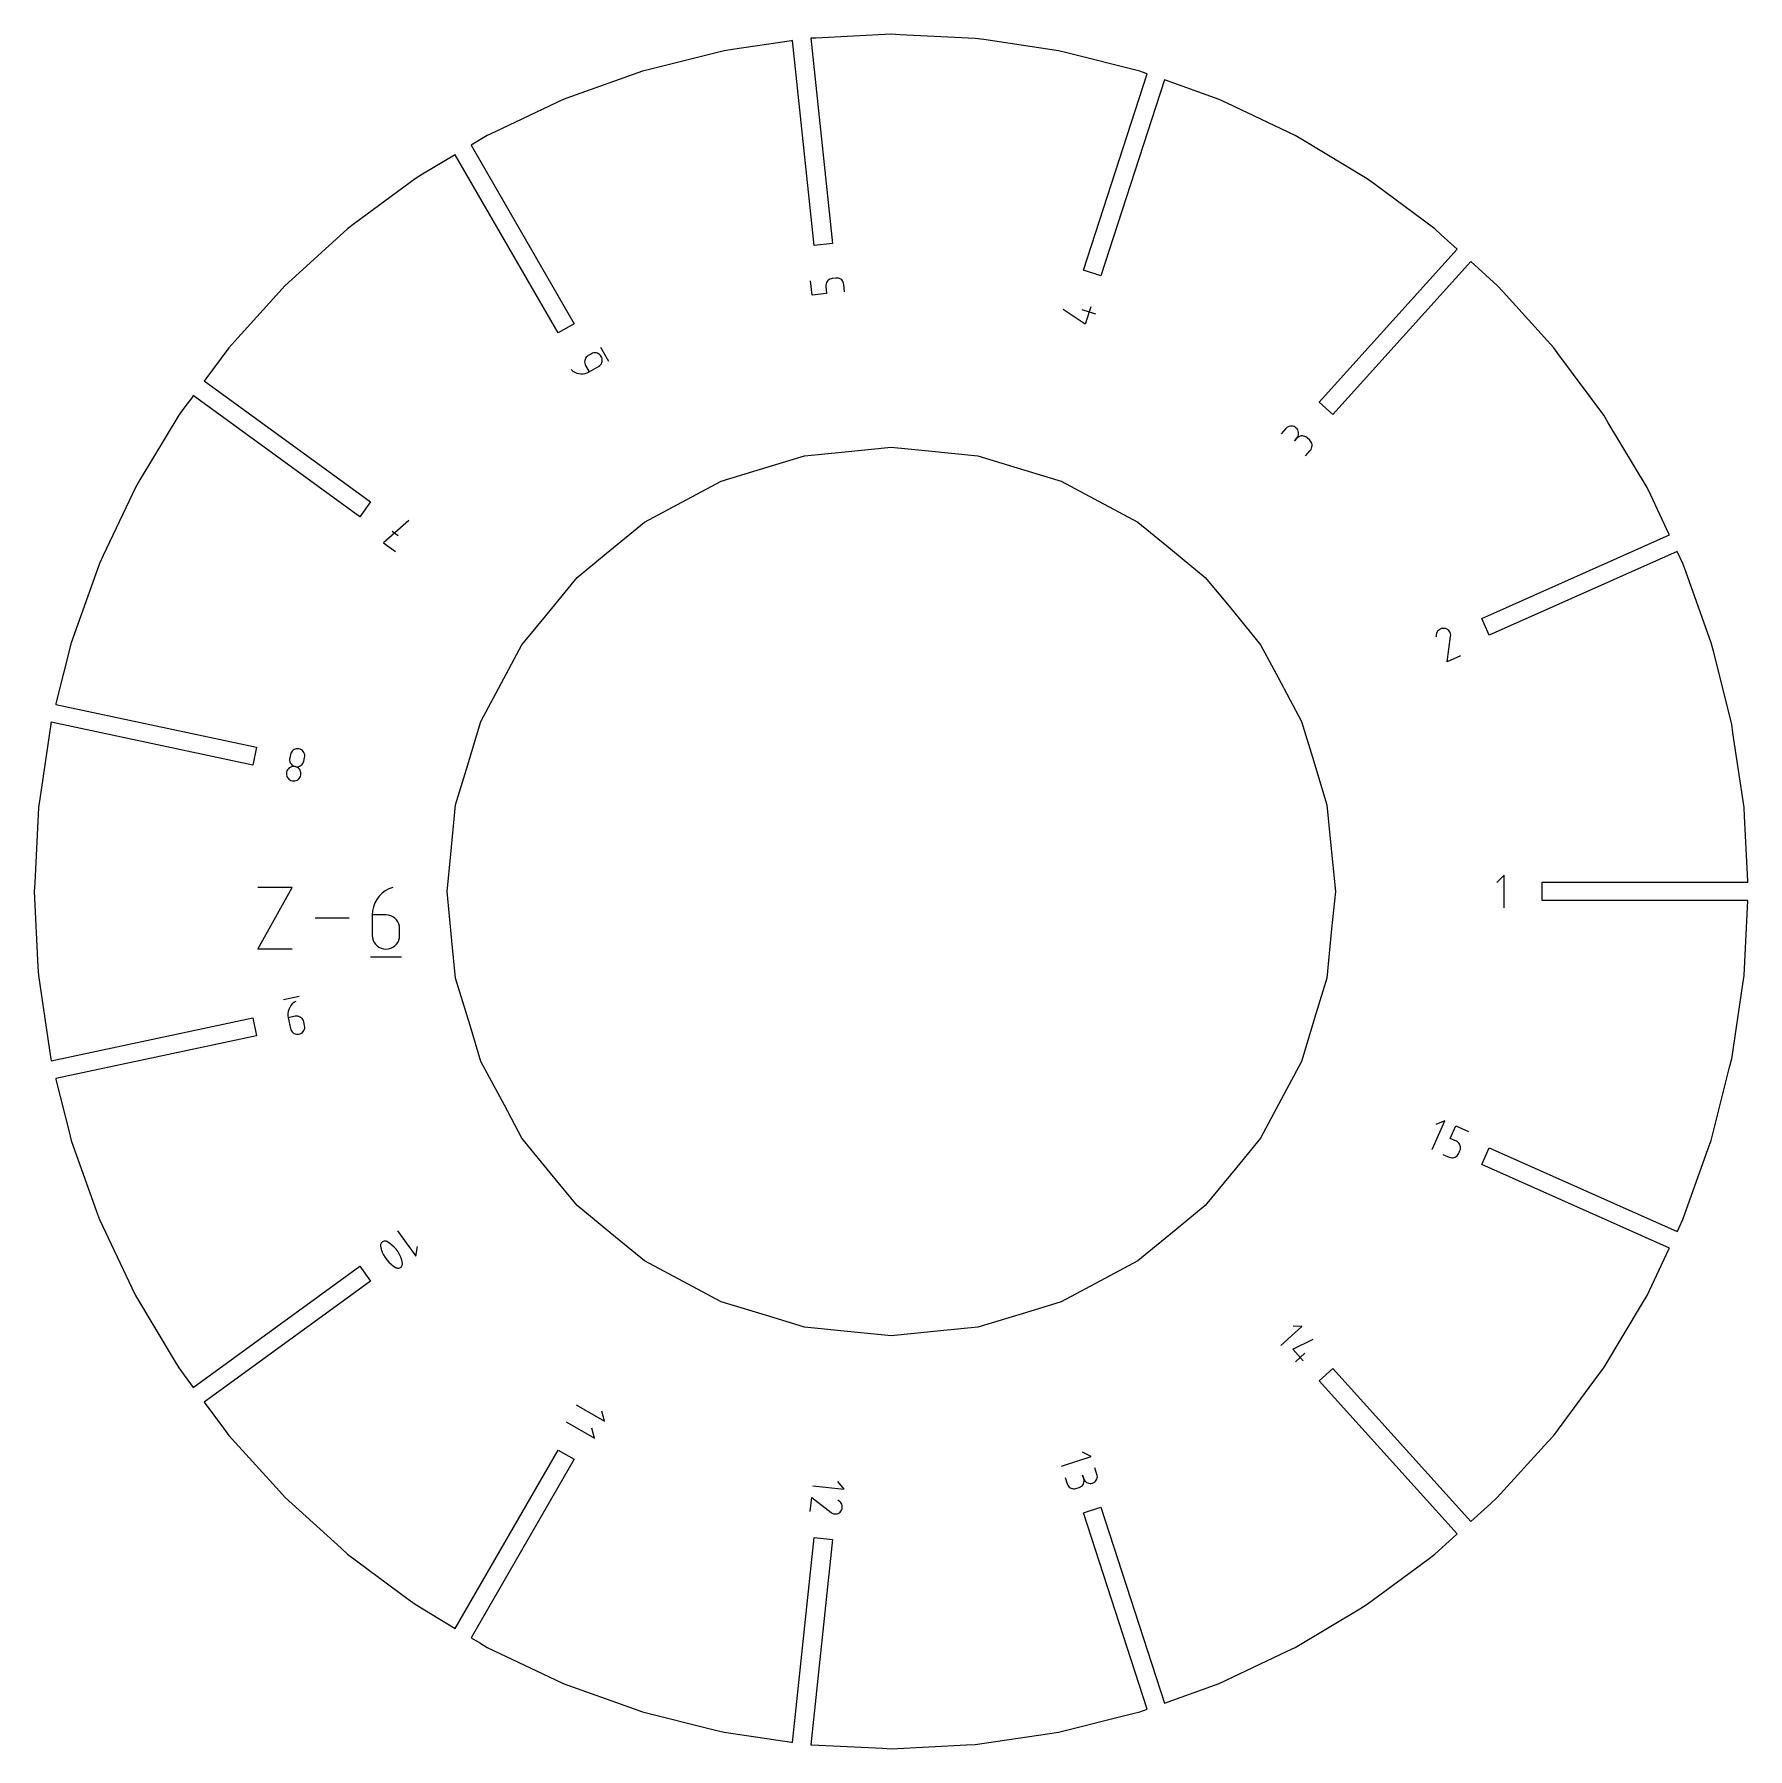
# Model space of a CAD drawing. Extents: x 0 to 800, y 0 to 1200.
# Drawn here: x 227.7 to 437.4, y 240.8 to 450.6 of the extents above; entities that cross this region are included whole.
import ezdxf

# ---------------------------------------------------------------- set-up
doc = ezdxf.new("R2010")
doc.units = 0
doc.header["$MEASUREMENT"] = 0
for name, color, linetype in [('annotation', 7, 'Continuous'), ('boundary', 7, 'Continuous'), ('hole', 7, 'Continuous')]:
    doc.layers.add(name, color=color, linetype=linetype)

msp = doc.modelspace()

# ---------------------------------------------------------------- linework, layer by layer
at = {"layer": 'annotation', "color": 1}
for p, q in [((322.88, 418.65), (322.7, 420.41)), ((324.59, 420.03), (324.56, 419.88)), ((324.56, 419.88), (324.56, 419.72)), ((324.56, 419.72), (324.66, 418.83)), ((324.64, 420.18), (324.59, 420.03)), ((324.71, 420.31), (324.64, 420.18)), ((324.81, 420.43), (324.71, 420.31)), ((324.92, 420.53), (324.81, 420.43)), ((325.05, 420.61), (324.92, 420.53)), ((325.2, 420.66), (325.05, 420.61)), ((325.35, 420.69), (325.2, 420.66)), ((325.79, 420.74), (325.35, 420.69)), ((325.35, 420.69), (325.35, 420.69)), ((325.95, 420.74), (325.79, 420.74)), ((326.11, 420.72), (325.95, 420.74)), ((326.25, 420.67), (326.11, 420.72)), ((326.38, 420.59), (326.25, 420.67)), ((326.5, 420.5), (326.38, 420.59)), ((326.6, 420.38), (326.5, 420.5)), ((326.68, 420.25), (326.6, 420.38)), ((326.74, 420.11), (326.68, 420.25)), ((326.77, 419.95), (326.74, 420.11)), ((326.86, 419.07), (326.77, 419.95)), ((326.77, 419.95), (326.77, 419.95)), ((324.66, 418.83), (322.88, 418.65)), ((356.28, 415.09), (353.6, 416.9)), ((357.61, 416.3), (355.92, 416.85)), ((356.97, 417.2), (356.28, 415.09)), ((295.36, 411.15), (295.25, 411.04)), ((295.49, 411.25), (295.36, 411.15)), ((295.87, 411.47), (295.49, 411.25)), ((295.49, 411.25), (295.49, 411.25)), ((296.02, 411.54), (295.87, 411.47)), ((296.17, 411.57), (296.02, 411.54)), ((296.32, 411.59), (296.17, 411.57)), ((296.47, 411.57), (296.32, 411.59)), ((296.62, 411.53), (296.47, 411.57)), ((296.75, 411.47), (296.62, 411.53)), ((296.88, 411.38), (296.75, 411.47)), ((296.99, 411.27), (296.88, 411.38)), ((297.08, 411.14), (296.99, 411.27)), ((298.02, 410.53), (297.02, 412.26)), ((297.15, 411), (297.08, 411.14)), ((297.08, 411.14), (297.08, 411.14)), ((293.4, 409.53), (293.4, 409.53)), ((293.4, 409.53), (293.61, 409.36)), ((293.61, 409.36), (293.84, 409.22)), ((293.84, 409.22), (294.08, 409.12)), ((294.08, 409.12), (294.33, 409.05)), ((294.33, 409.05), (294.59, 409.02)), ((294.59, 409.02), (294.85, 409.02)), ((294.85, 409.02), (295.11, 409.07)), ((295.06, 410.63), (295.04, 410.48)), ((295.04, 410.48), (295.06, 410.33)), ((295.1, 410.78), (295.06, 410.63)), ((295.06, 410.33), (295.1, 410.18)), ((295.16, 410.92), (295.1, 410.78)), ((295.1, 410.18), (295.16, 410.03)), ((295.11, 409.07), (295.36, 409.15)), ((295.25, 411.04), (295.16, 410.92)), ((295.16, 410.03), (295.61, 409.26)), ((295.36, 409.15), (295.61, 409.26)), ((295.61, 409.26), (296.76, 409.93)), ((296.76, 409.93), (296.89, 410.02)), ((296.76, 409.93), (296.76, 409.93)), ((296.89, 410.02), (297, 410.13)), ((297, 410.13), (297.09, 410.26)), ((297.09, 410.26), (297.15, 410.4)), ((297.19, 410.85), (297.15, 411)), ((297.15, 410.4), (297.19, 410.54)), ((297.2, 410.69), (297.19, 410.85)), ((297.19, 410.54), (297.2, 410.69)), ((380.87, 402.33), (380.28, 401.67)), ((380.99, 402.44), (380.87, 402.33)), ((381.12, 402.52), (380.99, 402.44)), ((381.26, 402.58), (381.12, 402.52)), ((381.41, 402.61), (381.26, 402.58)), ((381.56, 402.62), (381.41, 402.61)), ((381.71, 402.6), (381.56, 402.62)), ((381.86, 402.56), (381.71, 402.6)), ((382, 402.49), (381.86, 402.56)), ((382.19, 401.14), (381.9, 400.81)), ((381.9, 400.81), (382.19, 401.14)), ((382.13, 402.39), (382, 402.49)), ((382.24, 402.28), (382.13, 402.39)), ((382.13, 402.39), (382.13, 402.39)), ((382.19, 401.14), (382.29, 401.27)), ((382.31, 401.25), (382.19, 401.14)), ((382.19, 401.14), (382.19, 401.14)), ((382.32, 402.15), (382.24, 402.28)), ((382.29, 401.27), (382.36, 401.41)), ((382.44, 401.33), (382.31, 401.25)), ((382.38, 402), (382.32, 402.15)), ((382.36, 401.41), (382.4, 401.55)), ((382.41, 401.86), (382.38, 402)), ((382.4, 401.55), (382.42, 401.7)), ((382.42, 401.7), (382.41, 401.86)), ((382.59, 401.39), (382.44, 401.33)), ((382.73, 401.42), (382.59, 401.39)), ((382.88, 401.43), (382.73, 401.42)), ((383.03, 401.41), (382.88, 401.43)), ((383.18, 401.37), (383.03, 401.41)), ((383.32, 401.3), (383.18, 401.37)), ((383.45, 401.21), (383.32, 401.3)), ((383.78, 400.91), (383.45, 401.21)), ((383.45, 401.21), (383.45, 401.21)), ((383.89, 400.79), (383.78, 400.91)), ((383.97, 400.66), (383.89, 400.79)), ((384.03, 400.52), (383.97, 400.66)), ((383.25, 398.99), (383.84, 399.65)), ((383.84, 399.65), (383.94, 399.78)), ((383.84, 399.65), (383.84, 399.65)), ((383.94, 399.78), (384.01, 399.92)), ((384.01, 399.92), (384.05, 400.07)), ((384.06, 400.37), (384.03, 400.52)), ((384.05, 400.07), (384.07, 400.22)), ((384.07, 400.22), (384.06, 400.37)), ((273.52, 391.06), (270.45, 388.35)), ((270.45, 388.35), (271.89, 387.3)), ((271.5, 389.79), (272.22, 389.26)), ((399.43, 377.52), (399.35, 377.39)), ((399.53, 377.64), (399.43, 377.52)), ((399.64, 377.73), (399.53, 377.64)), ((399.78, 377.8), (399.64, 377.73)), ((399.92, 377.86), (399.78, 377.8)), ((400.07, 377.88), (399.92, 377.86)), ((400.23, 377.88), (400.07, 377.88)), ((400.39, 377.85), (400.23, 377.88)), ((400.23, 377.88), (400.23, 377.88)), ((400.54, 377.79), (400.39, 377.85)), ((400.67, 377.71), (400.54, 377.79)), ((400.78, 377.61), (400.67, 377.71)), ((400.88, 377.49), (400.78, 377.61)), ((399.26, 377.09), (399.24, 376.84)), ((399.29, 377.24), (399.26, 377.09)), ((399.35, 377.39), (399.29, 377.24)), ((400.59, 373.79), (401.02, 376.87)), ((400.95, 377.36), (400.88, 377.49)), ((401, 377.22), (400.95, 377.36)), ((401.03, 377.06), (401, 377.22)), ((401.02, 376.9), (401.03, 377.06)), ((401.02, 376.89), (401.02, 376.9)), ((401.02, 376.9), (401.02, 376.9)), ((401.02, 376.9), (401.02, 376.9)), ((401.02, 376.88), (401.02, 376.89)), ((401.02, 376.89), (401.02, 376.89)), ((401.02, 376.89), (401.02, 376.89)), ((401.02, 376.87), (401.02, 376.88)), ((401.02, 376.88), (401.02, 376.88)), ((401.02, 376.88), (401.02, 376.88)), ((401.02, 376.88), (401.02, 376.88)), ((401.02, 376.87), (401.02, 376.87)), ((402.22, 374.51), (400.59, 373.79)), ((259.25, 362.87), (259.16, 362.75)), ((259.36, 362.97), (259.25, 362.87)), ((259.49, 363.06), (259.36, 362.97)), ((259.63, 363.11), (259.49, 363.06)), ((259.78, 363.15), (259.63, 363.11)), ((259.93, 363.16), (259.78, 363.15)), ((260.09, 363.14), (259.93, 363.16)), ((260.25, 363.09), (260.09, 363.14)), ((260.09, 363.14), (260.09, 363.14)), ((260.38, 363.02), (260.25, 363.09)), ((260.51, 362.93), (260.38, 363.02)), ((260.61, 362.82), (260.51, 362.93)), ((258.9, 360.8), (258.79, 360.7)), ((259.03, 360.88), (258.9, 360.8)), ((258.95, 362.02), (258.93, 361.86)), ((258.93, 361.86), (258.94, 361.71)), ((258.94, 361.71), (258.97, 361.56)), ((259.04, 362.46), (258.95, 362.02)), ((258.95, 362.02), (258.95, 362.02)), ((258.97, 361.56), (259.03, 361.42)), ((259.03, 361.42), (259.12, 361.29)), ((259.17, 360.94), (259.03, 360.88)), ((259.09, 362.61), (259.04, 362.46)), ((259.16, 362.75), (259.09, 362.61)), ((259.12, 361.29), (259.22, 361.18)), ((259.32, 360.98), (259.17, 360.94)), ((259.22, 361.18), (259.34, 361.09)), ((259.47, 360.99), (259.32, 360.98)), ((259.34, 361.09), (259.48, 361.02)), ((259.63, 360.97), (259.47, 360.99)), ((259.48, 361.02), (259.63, 360.97)), ((259.63, 360.97), (259.63, 360.97)), ((259.63, 360.97), (259.79, 360.95)), ((259.78, 360.92), (259.63, 360.97)), ((259.63, 360.97), (259.63, 360.97)), ((259.92, 360.85), (259.78, 360.92)), ((259.79, 360.95), (259.95, 360.96)), ((260.04, 360.76), (259.92, 360.85)), ((259.95, 360.96), (260.09, 361)), ((260.15, 360.65), (260.04, 360.76)), ((260.09, 361), (260.23, 361.06)), ((260.23, 361.06), (260.36, 361.14)), ((260.36, 361.14), (260.47, 361.24)), ((260.47, 361.24), (260.57, 361.36)), ((260.57, 361.36), (260.64, 361.5)), ((260.69, 362.69), (260.61, 362.82)), ((260.64, 361.5), (260.69, 361.65)), ((260.75, 362.55), (260.69, 362.69)), ((260.69, 361.65), (260.78, 362.09)), ((260.79, 362.4), (260.75, 362.55)), ((260.78, 362.09), (260.8, 362.25)), ((260.78, 362.09), (260.78, 362.09)), ((260.8, 362.25), (260.79, 362.4)), ((258.58, 360.28), (258.56, 360.13)), ((258.56, 360.13), (258.57, 359.97)), ((258.57, 359.97), (258.6, 359.82)), ((258.62, 360.44), (258.58, 360.28)), ((258.58, 360.28), (258.58, 360.28)), ((258.6, 359.82), (258.66, 359.68)), ((258.7, 360.58), (258.62, 360.44)), ((258.66, 359.68), (258.75, 359.56)), ((258.79, 360.7), (258.7, 360.58)), ((258.75, 359.56), (258.85, 359.44)), ((258.85, 359.44), (258.97, 359.35)), ((258.97, 359.35), (259.11, 359.28)), ((259.11, 359.28), (259.26, 359.23)), ((259.26, 359.23), (259.26, 359.23)), ((259.26, 359.23), (259.42, 359.21)), ((259.42, 359.21), (259.58, 359.22)), ((259.58, 359.22), (259.73, 359.26)), ((259.73, 359.26), (259.86, 359.32)), ((259.86, 359.32), (259.99, 359.4)), ((259.99, 359.4), (260.1, 359.5)), ((260.1, 359.5), (260.2, 359.62)), ((260.23, 360.52), (260.15, 360.65)), ((260.2, 359.62), (260.27, 359.76)), ((260.29, 360.38), (260.23, 360.52)), ((260.27, 359.76), (260.32, 359.91)), ((260.33, 360.23), (260.29, 360.38)), ((260.32, 359.91), (260.33, 360.07)), ((260.32, 359.91), (260.32, 359.91)), ((260.33, 360.07), (260.33, 360.23)), ((255.07, 338.64), (259.26, 346.19)), ((259.26, 346.19), (255.07, 346.19)), ((271.57, 346.19), (271.09, 346.01)), ((271.57, 346.19), (271.57, 346.19)), ((407.56, 347.69), (406.67, 346.8)), ((407.56, 343.69), (407.56, 347.69)), ((269.37, 344.29), (269.2, 343.83)), ((269.61, 344.72), (269.37, 344.29)), ((269.91, 345.12), (269.61, 344.72)), ((270.25, 345.47), (269.91, 345.12)), ((270.65, 345.77), (270.25, 345.47)), ((271.09, 346.01), (270.65, 345.77)), ((266.22, 342.41), (262.09, 342.41)), ((269.09, 343.34), (269.05, 342.83)), ((269.05, 342.83), (269.05, 340.32)), ((270.73, 342.83), (269.05, 342.83)), ((269.2, 343.83), (269.09, 343.34)), ((271.03, 342.8), (270.73, 342.83)), ((271.32, 342.72), (271.03, 342.8)), ((271.58, 342.6), (271.32, 342.72)), ((271.81, 342.43), (271.58, 342.6)), ((272.01, 342.23), (271.81, 342.43)), ((272.18, 342), (272.01, 342.23)), ((272.3, 341.74), (272.18, 342)), ((269.05, 340.32), (269.05, 340.32)), ((269.05, 340.32), (269.08, 340.01)), ((269.08, 340.01), (269.16, 339.73)), ((272.38, 341.45), (272.3, 341.74)), ((272.3, 339.73), (272.38, 340.01)), ((272.41, 341.15), (272.38, 341.45)), ((272.38, 340.01), (272.41, 340.32)), ((272.41, 340.32), (272.41, 341.15)), ((272.41, 341.15), (272.41, 341.15)), ((259.26, 338.64), (255.07, 338.64)), ((268.84, 337.69), (272.62, 337.69)), ((269.16, 339.73), (269.28, 339.47)), ((269.28, 339.47), (269.45, 339.24)), ((269.45, 339.24), (269.65, 339.03)), ((269.65, 339.03), (269.88, 338.87)), ((269.88, 338.87), (270.15, 338.74)), ((270.15, 338.74), (270.43, 338.66)), ((270.43, 338.66), (270.73, 338.64)), ((270.73, 338.64), (271.03, 338.66)), ((270.73, 338.64), (270.73, 338.64)), ((271.03, 338.66), (271.32, 338.74)), ((271.32, 338.74), (271.58, 338.87)), ((271.58, 338.87), (271.81, 339.03)), ((271.81, 339.03), (272.01, 339.24)), ((272.01, 339.24), (272.18, 339.47)), ((272.18, 339.47), (272.3, 339.73)), ((260.13, 332.85), (258.18, 332.44)), ((258.95, 331.51), (258.84, 331.27)), ((259.09, 331.73), (258.95, 331.51)), ((259.27, 331.93), (259.09, 331.73)), ((259.47, 332.1), (259.27, 331.93)), ((259.7, 332.25), (259.47, 332.1)), ((259.7, 332.25), (259.7, 332.25)), ((258.73, 330.77), (258.72, 330.5)), ((258.72, 330.5), (258.76, 330.23)), ((258.77, 331.03), (258.73, 330.77)), ((259.63, 330.42), (258.76, 330.23)), ((258.76, 330.23), (259.04, 328.93)), ((258.84, 331.27), (258.77, 331.03)), ((259.79, 330.44), (259.63, 330.42)), ((259.94, 330.43), (259.79, 330.44)), ((260.09, 330.39), (259.94, 330.43)), ((260.23, 330.33), (260.09, 330.39)), ((260.36, 330.25), (260.23, 330.33)), ((260.47, 330.15), (260.36, 330.25)), ((260.57, 330.02), (260.47, 330.15)), ((260.64, 329.89), (260.57, 330.02)), ((260.68, 329.73), (260.64, 329.89)), ((260.78, 329.3), (260.68, 329.73)), ((260.68, 329.73), (260.68, 329.73)), ((260.8, 329.14), (260.78, 329.3)), ((259.04, 328.93), (259.04, 328.93)), ((259.04, 328.93), (259.09, 328.77)), ((259.09, 328.77), (259.16, 328.64)), ((259.16, 328.64), (259.25, 328.51)), ((259.25, 328.51), (259.36, 328.41)), ((259.36, 328.41), (259.49, 328.33)), ((259.49, 328.33), (259.63, 328.27)), ((259.63, 328.27), (259.78, 328.23)), ((259.78, 328.23), (259.93, 328.22)), ((259.93, 328.22), (260.09, 328.24)), ((260.09, 328.24), (260.25, 328.29)), ((260.09, 328.24), (260.09, 328.24)), ((260.25, 328.29), (260.38, 328.36)), ((260.38, 328.36), (260.51, 328.45)), ((260.51, 328.45), (260.61, 328.57)), ((260.61, 328.57), (260.69, 328.69)), ((260.69, 328.69), (260.75, 328.83)), ((260.75, 328.83), (260.79, 328.98)), ((260.79, 328.98), (260.8, 329.14)), ((398.76, 314.11), (400.33, 317.62)), ((400.33, 317.62), (399.2, 317.19)), ((400.95, 315.47), (401.64, 317.04)), ((401.64, 317.04), (403.2, 316.34)), ((401.73, 315.13), (400.95, 315.47)), ((401.86, 315.05), (401.73, 315.13)), ((401.98, 314.96), (401.86, 315.05)), ((402.07, 314.85), (401.98, 314.96)), ((402.15, 314.72), (402.07, 314.85)), ((402.2, 314.59), (402.15, 314.72)), ((400.08, 313.53), (400.86, 313.18)), ((400.86, 313.18), (400.86, 313.18)), ((400.86, 313.18), (401.01, 313.13)), ((401.01, 313.13), (401.15, 313.11)), ((401.15, 313.11), (401.3, 313.11)), ((401.3, 313.11), (401.44, 313.14)), ((401.44, 313.14), (401.58, 313.19)), ((401.58, 313.19), (401.7, 313.27)), ((401.7, 313.27), (401.82, 313.36)), ((401.82, 313.36), (401.91, 313.48)), ((401.91, 313.48), (401.99, 313.61)), ((401.99, 313.61), (402.16, 314)), ((402.16, 314), (402.21, 314.15)), ((402.16, 314), (402.16, 314)), ((402.23, 314.44), (402.2, 314.59)), ((402.21, 314.15), (402.23, 314.3)), ((402.23, 314.3), (402.23, 314.44)), ((272.14, 304.17), (274.4, 301.06)), ((270.07, 302.49), (270.06, 302.39)), ((270.06, 302.39), (270.07, 302.3)), ((270.1, 302.58), (270.07, 302.49)), ((270.07, 302.3), (270.07, 302.3)), ((270.07, 302.3), (270.16, 301.93)), ((270.14, 302.66), (270.1, 302.58)), ((270.19, 302.73), (270.14, 302.66)), ((270.25, 302.8), (270.19, 302.73)), ((270.33, 302.85), (270.25, 302.8)), ((270.41, 302.89), (270.33, 302.85)), ((270.5, 302.92), (270.41, 302.89)), ((270.5, 302.92), (270.5, 302.92)), ((270.54, 302.92), (270.5, 302.92)), ((270.58, 302.93), (270.54, 302.92)), ((270.62, 302.93), (270.58, 302.93)), ((270.66, 302.92), (270.62, 302.93)), ((270.7, 302.92), (270.66, 302.92)), ((270.74, 302.91), (270.7, 302.92)), ((270.78, 302.9), (270.74, 302.91)), ((270.81, 302.88), (270.78, 302.9)), ((270.85, 302.86), (270.81, 302.88)), ((271.17, 302.67), (270.85, 302.86)), ((270.85, 302.86), (270.85, 302.86)), ((271.47, 302.44), (271.17, 302.67)), ((271.75, 302.19), (271.47, 302.44)), ((271.99, 301.92), (271.75, 302.19)), ((274.4, 301.06), (274.59, 302.25)), ((270.16, 301.93), (270.28, 301.58)), ((270.28, 301.58), (270.43, 301.24)), ((270.43, 301.24), (270.62, 300.92)), ((270.62, 300.92), (270.83, 300.62)), ((270.83, 300.62), (271.08, 300.34)), ((271.08, 300.34), (271.36, 300.09)), ((271.36, 300.09), (271.66, 299.87)), ((272.21, 301.62), (271.99, 301.92)), ((272.4, 301.3), (272.21, 301.62)), ((272.55, 300.96), (272.4, 301.3)), ((272.67, 300.61), (272.55, 300.96)), ((272.76, 300.24), (272.67, 300.61)), ((272.69, 299.88), (272.73, 299.96)), ((272.73, 299.96), (272.76, 300.05)), ((272.77, 300.14), (272.76, 300.24)), ((272.76, 300.24), (272.76, 300.24)), ((272.76, 300.05), (272.77, 300.14)), ((271.66, 299.87), (271.98, 299.67)), ((271.98, 299.67), (271.98, 299.67)), ((271.98, 299.67), (272.02, 299.65)), ((272.02, 299.65), (272.05, 299.64)), ((272.05, 299.64), (272.09, 299.63)), ((272.09, 299.63), (272.13, 299.62)), ((272.13, 299.62), (272.17, 299.61)), ((272.17, 299.61), (272.21, 299.61)), ((272.21, 299.61), (272.25, 299.61)), ((272.25, 299.61), (272.29, 299.61)), ((272.29, 299.61), (272.32, 299.62)), ((272.32, 299.62), (272.42, 299.64)), ((272.32, 299.62), (272.32, 299.62)), ((272.42, 299.64), (272.5, 299.68)), ((272.5, 299.68), (272.58, 299.74)), ((272.58, 299.74), (272.64, 299.8)), ((272.64, 299.8), (272.69, 299.88)), ((380.25, 290.14), (382.83, 292.46)), ((382.83, 292.46), (381.74, 292.52)), ((381.69, 289.69), (384.21, 290.92)), ((382.98, 288.26), (381.69, 289.69)), ((382.02, 288.17), (383.17, 289.2)), ((294, 282.89), (297.46, 280.89)), ((297.46, 280.89), (297.13, 282.1)), ((292.8, 280.82), (296.26, 278.82)), ((296.26, 278.82), (295.94, 280.03)), ((357.04, 276.57), (355.96, 277.12)), ((353.39, 275.39), (357.04, 276.57)), ((357.74, 274.39), (357.48, 275.2)), ((322.99, 272.98), (326.81, 272.58)), ((326.81, 272.58), (326.05, 273.52)), ((353.83, 274.02), (354.1, 273.21)), ((354.1, 273.21), (354.1, 273.21)), ((354.1, 273.21), (354.16, 273.06)), ((354.16, 273.06), (354.24, 272.94)), ((354.24, 272.94), (354.34, 272.83)), ((354.34, 272.83), (354.46, 272.75)), ((354.46, 272.75), (354.59, 272.68)), ((354.59, 272.68), (354.73, 272.64)), ((355.02, 272.62), (355.17, 272.66)), ((355.17, 272.66), (355.58, 272.79)), ((355.58, 272.79), (355.72, 272.85)), ((355.58, 272.79), (355.58, 272.79)), ((355.72, 272.85), (355.84, 272.93)), ((355.84, 272.93), (355.95, 273.03)), ((355.95, 273.03), (356.04, 273.15)), ((356.12, 273.86), (355.99, 274.27)), ((355.99, 274.27), (356.12, 273.86)), ((356.04, 273.15), (356.1, 273.28)), ((356.1, 273.28), (356.14, 273.42)), ((356.16, 273.71), (356.12, 273.86)), ((356.12, 273.86), (356.12, 273.86)), ((356.12, 273.86), (356.18, 273.72)), ((356.14, 273.42), (356.16, 273.56)), ((356.16, 273.56), (356.16, 273.71)), ((356.18, 273.72), (356.27, 273.6)), ((356.27, 273.6), (356.37, 273.49)), ((356.37, 273.49), (356.48, 273.4)), ((356.48, 273.4), (356.61, 273.34)), ((356.61, 273.34), (356.75, 273.29)), ((356.75, 273.29), (356.9, 273.28)), ((356.9, 273.28), (357.05, 273.28)), ((357.05, 273.28), (357.2, 273.32)), ((357.2, 273.32), (357.34, 273.38)), ((357.2, 273.32), (357.2, 273.32)), ((357.34, 273.38), (357.46, 273.46)), ((357.46, 273.46), (357.57, 273.56)), ((357.57, 273.56), (357.66, 273.68)), ((357.66, 273.68), (357.72, 273.81)), ((357.72, 273.81), (357.77, 273.95)), ((357.78, 274.24), (357.74, 274.39)), ((357.77, 273.95), (357.79, 274.09)), ((357.79, 274.09), (357.78, 274.24)), ((322.66, 269.85), (322.84, 271.55)), ((322.84, 271.55), (325.2, 269.72)), ((326.22, 271.08), (326.02, 271.21)), ((326.34, 270.98), (326.22, 271.08)), ((326.43, 270.86), (326.34, 270.98)), ((326.5, 270.73), (326.43, 270.86)), ((326.55, 270.59), (326.5, 270.73)), ((326.57, 270.45), (326.55, 270.59)), ((354.73, 272.64), (354.87, 272.62)), ((354.87, 272.62), (355.02, 272.62)), ((325.2, 269.72), (325.2, 269.72)), ((325.2, 269.72), (325.2, 269.71)), ((325.2, 269.71), (325.2, 269.71)), ((325.2, 269.71), (325.21, 269.71)), ((325.21, 269.71), (325.21, 269.71)), ((325.21, 269.71), (325.21, 269.71)), ((325.21, 269.71), (325.21, 269.7)), ((325.21, 269.7), (325.21, 269.7)), ((325.21, 269.7), (325.22, 269.7)), ((325.22, 269.7), (325.22, 269.7)), ((325.22, 269.7), (325.22, 269.7)), ((325.22, 269.7), (325.35, 269.62)), ((325.35, 269.62), (325.49, 269.57)), ((325.49, 269.57), (325.64, 269.54)), ((325.64, 269.54), (325.78, 269.54)), ((325.78, 269.54), (325.93, 269.56)), ((325.93, 269.56), (326.07, 269.61)), ((326.07, 269.61), (326.19, 269.68)), ((326.19, 269.68), (326.31, 269.77)), ((326.31, 269.77), (326.41, 269.89)), ((326.41, 269.89), (326.49, 270.02)), ((326.41, 269.89), (326.41, 269.89)), ((326.49, 270.02), (326.54, 270.16)), ((326.54, 270.16), (326.57, 270.3)), ((326.57, 270.3), (326.57, 270.45))]:
    msp.add_line(p, q, dxfattribs=at)
at = {"layer": 'boundary', "color": 5}
for p, q in [((320.37, 449.77), (313.16, 448.7)), ((320.49, 449.79), (320.37, 449.77)), ((323.13, 424.72), (320.49, 449.79)), ((322.85, 450.08), (322.72, 450.07)), ((322.72, 450.07), (325.36, 424.96)), ((323.35, 450.1), (322.85, 450.08)), ((332.56, 450.56), (323.35, 450.1)), ((333.63, 450.5), (332.56, 450.56)), ((342.84, 450.05), (333.63, 450.5)), ((343.9, 449.9), (342.84, 450.05)), ((353.02, 448.54), (343.9, 449.9)), ((312.11, 448.54), (303.16, 446.3)), ((313.16, 448.7), (312.11, 448.54)), ((354.06, 448.28), (353.02, 448.54)), ((363, 446.04), (354.06, 448.28)), ((302.12, 446.04), (293.44, 442.93)), ((303.16, 446.3), (302.12, 446.04)), ((356.08, 421.71), (363.88, 445.73)), ((366, 444.97), (358.22, 421.02)), ((363.77, 445.77), (363, 446.04)), ((363.88, 445.73), (363.77, 445.77)), ((366.12, 444.93), (366, 444.97)), ((372.69, 442.57), (366.12, 444.93)), ((292.43, 442.57), (284.09, 438.63)), ((293.44, 442.93), (292.43, 442.57)), ((373.66, 442.12), (372.69, 442.57)), ((382, 438.17), (373.66, 442.12)), ((284.09, 438.63), (283.13, 438.17)), ((283.13, 438.17), (281.15, 436.99)), ((281.15, 436.99), (293.76, 415.14)), ((382.91, 437.63), (382, 438.17)), ((390.82, 432.88), (382.91, 437.63)), ((279.11, 435.77), (275.22, 433.43)), ((279.22, 435.83), (279.11, 435.77)), ((291.82, 414.02), (279.22, 435.83)), ((274.3, 432.88), (266.89, 427.39)), ((275.22, 433.43), (274.3, 432.88)), ((391.68, 432.25), (390.82, 432.88)), ((399.09, 426.75), (391.68, 432.25)), ((266.04, 426.75), (259.2, 420.56)), ((266.89, 427.39), (266.04, 426.75)), ((399.88, 426.04), (399.09, 426.75)), ((401.82, 424.28), (399.88, 426.04)), ((325.36, 424.96), (323.13, 424.72)), ((384.95, 405.55), (401.82, 424.28)), ((358.22, 421.02), (356.08, 421.71)), ((403.48, 422.77), (386.62, 404.05)), ((406.72, 419.84), (403.48, 422.77)), ((258.41, 419.84), (252.22, 413.01)), ((259.2, 420.56), (258.41, 419.84)), ((407.43, 419.05), (406.72, 419.84)), ((413.63, 412.22), (407.43, 419.05)), ((293.76, 415.14), (291.82, 414.02)), ((251.5, 412.22), (248.57, 408.26)), ((252.22, 413.01), (251.5, 412.22)), ((414.26, 411.36), (413.63, 412.22)), ((419.76, 403.95), (414.26, 411.36)), ((248.57, 408.26), (248.49, 408.16)), ((248.49, 408.16), (268.86, 393.36)), ((246.01, 404.81), (245.37, 403.95)), ((247.08, 406.25), (246.01, 404.81)), ((247.15, 406.35), (247.08, 406.25)), ((267.54, 391.54), (247.15, 406.35)), ((386.62, 404.05), (384.95, 405.55)), ((245.37, 403.95), (240.63, 396.04)), ((420.31, 403.04), (419.76, 403.95)), ((425.05, 395.12), (420.31, 403.04)), ((240.08, 395.12), (236.14, 386.79)), ((240.63, 396.04), (240.08, 395.12)), ((425.5, 394.16), (425.05, 395.12)), ((268.86, 393.36), (267.54, 391.54)), ((427.74, 389.43), (425.5, 394.16)), ((404.82, 379.09), (427.79, 389.32)), ((427.79, 389.32), (427.74, 389.43)), ((236.14, 386.79), (235.68, 385.82)), ((428.75, 387.29), (405.73, 377.04)), ((429.45, 385.82), (428.75, 387.29)), ((235.68, 385.82), (232.57, 377.14)), ((429.81, 384.82), (429.45, 385.82)), ((432.91, 376.13), (429.81, 384.82)), ((405.73, 377.04), (404.82, 379.09)), ((232.21, 376.13), (230.35, 368.69)), ((232.57, 377.14), (232.21, 376.13)), ((433.17, 375.1), (432.91, 376.13)), ((435.41, 366.15), (433.17, 375.1)), ((230.35, 368.69), (230.32, 368.57)), ((230.32, 368.57), (254.9, 363.35)), ((229.71, 366.15), (228.36, 357.02)), ((229.74, 366.27), (229.71, 366.15)), ((229.77, 366.39), (229.74, 366.27)), ((254.43, 361.15), (229.77, 366.39)), ((435.57, 365.09), (435.41, 366.15)), ((436.92, 355.97), (435.57, 365.09)), ((254.9, 363.35), (254.43, 361.15)), ((228.36, 357.02), (228.2, 355.97)), ((228.2, 355.97), (227.75, 346.76)), ((436.98, 354.9), (436.92, 355.97)), ((437.37, 346.94), (436.98, 354.9)), ((227.75, 346.76), (227.7, 345.69)), ((412.24, 344.57), (412.24, 346.82)), ((412.24, 346.82), (437.37, 346.82)), ((437.37, 346.82), (437.37, 346.94)), ((227.7, 345.69), (228.15, 336.48)), ((437.37, 344.57), (412.24, 344.57)), ((436.92, 335.41), (437.37, 344.57)), ((228.15, 336.48), (228.2, 335.41)), ((228.2, 335.41), (229.56, 326.29)), ((435.41, 325.23), (436.77, 334.36)), ((436.77, 334.36), (436.92, 335.41)), ((229.77, 324.99), (254.43, 330.23)), ((254.43, 330.23), (254.9, 328.03)), ((254.9, 328.03), (230.32, 322.81)), ((229.56, 326.29), (229.71, 325.23)), ((229.71, 325.23), (229.77, 324.99)), ((435.16, 324.2), (435.41, 325.23)), ((432.91, 315.25), (435.16, 324.2)), ((230.32, 322.81), (230.35, 322.69)), ((230.35, 322.69), (231.95, 316.28)), ((231.95, 316.28), (232.21, 315.25)), ((232.21, 315.25), (235.32, 306.56)), ((432.55, 314.25), (432.91, 315.25)), ((404.82, 312.29), (405.73, 314.35)), ((405.73, 314.35), (428.75, 304.1)), ((429.45, 305.56), (432.55, 314.25)), ((427.79, 302.06), (404.82, 312.29)), ((235.32, 306.56), (235.68, 305.56)), ((235.68, 305.56), (239.62, 297.22)), ((428.75, 304.1), (428.81, 304.21)), ((428.81, 304.21), (428.99, 304.6)), ((428.99, 304.6), (429.45, 305.56)), ((427.74, 301.95), (427.79, 302.06)), ((425.05, 296.26), (427.74, 301.95)), ((247.15, 285.03), (267.54, 299.84)), ((268.86, 298.02), (248.49, 283.22)), ((267.54, 299.84), (268.86, 298.02)), ((239.62, 297.22), (240.08, 296.26)), ((240.08, 296.26), (244.82, 288.35)), ((424.5, 295.34), (425.05, 296.26)), ((419.76, 287.43), (424.5, 295.34)), ((244.82, 288.35), (245.37, 287.43)), ((245.37, 287.43), (247.15, 285.03)), ((419.12, 286.57), (419.76, 287.43)), ((384.95, 285.83), (386.62, 287.33)), ((401.82, 267.1), (384.95, 285.83)), ((386.62, 287.33), (403.48, 268.61)), ((413.63, 279.16), (419.12, 286.57)), ((248.49, 283.22), (250.87, 280.02)), ((250.87, 280.02), (251.5, 279.16)), ((251.5, 279.16), (257.7, 272.33)), ((412.91, 278.37), (413.63, 279.16)), ((279.22, 255.55), (291.82, 277.36)), ((291.82, 277.36), (293.76, 276.24)), ((406.72, 271.54), (412.91, 278.37)), ((293.76, 276.24), (281.15, 254.39)), ((257.7, 272.33), (258.41, 271.54)), ((258.41, 271.54), (265.25, 265.34)), ((403.48, 268.61), (405.92, 270.82)), ((405.92, 270.82), (406.72, 271.54)), ((356.08, 269.67), (358.22, 270.36)), ((363.88, 245.65), (356.08, 269.67)), ((358.22, 270.36), (366, 246.41)), ((320.49, 241.6), (323.13, 266.66)), ((325.36, 266.43), (322.72, 241.31)), ((323.13, 266.66), (325.36, 266.43)), ((399.09, 264.63), (401.72, 267.01)), ((401.72, 267.01), (401.82, 267.1)), ((265.25, 265.34), (266.04, 264.63)), ((266.04, 264.63), (273.45, 259.13)), ((398.23, 263.99), (399.09, 264.63)), ((390.82, 258.5), (398.23, 263.99)), ((273.45, 259.13), (274.3, 258.5)), ((274.3, 258.5), (279.22, 255.55)), ((389.91, 257.95), (390.82, 258.5)), ((382, 253.21), (389.91, 257.95)), ((281.15, 254.39), (282.21, 253.76)), ((282.21, 253.76), (283.13, 253.21)), ((283.13, 253.21), (291.47, 249.26)), ((372.69, 248.81), (381.03, 252.75)), ((381.03, 252.75), (382, 253.21)), ((291.47, 249.26), (292.43, 248.81)), ((292.43, 248.81), (301.12, 245.7)), ((366, 246.41), (371.69, 248.45)), ((371.69, 248.45), (372.69, 248.81)), ((301.12, 245.7), (302.12, 245.34)), ((363, 245.34), (363.88, 245.65)), ((302.12, 245.34), (311.07, 243.1)), ((353.02, 242.84), (361.97, 245.08)), ((361.97, 245.08), (363, 245.34)), ((311.07, 243.1), (312.11, 242.84)), ((312.11, 242.84), (320.37, 241.61)), ((320.37, 241.61), (320.49, 241.6)), ((322.72, 241.31), (322.85, 241.3)), ((322.85, 241.3), (331.5, 240.88)), ((332.56, 240.82), (341.78, 241.28)), ((341.78, 241.28), (342.84, 241.33)), ((342.84, 241.33), (351.97, 242.68)), ((351.97, 242.68), (353.02, 242.84)), ((331.5, 240.88), (332.56, 240.82))]:
    msp.add_line(p, q, dxfattribs=at)
at = {"layer": 'hole', "color": 5}
for p, q in [((316.15, 397.23), (321.96, 398.99)), ((321.96, 398.99), (326.52, 399.44)), ((326.52, 399.44), (332.56, 400.04)), ((332.56, 400.04), (337.12, 399.59)), ((337.12, 399.59), (343.17, 398.99)), ((343.17, 398.99), (347.55, 397.66)), ((311.77, 395.9), (316.15, 397.23)), ((347.55, 397.66), (353.36, 395.9)), ((306.41, 393.03), (311.77, 395.9)), ((353.36, 395.9), (357.4, 393.74)), ((302.37, 390.88), (306.41, 393.03)), ((357.4, 393.74), (362.76, 390.88)), ((297.68, 387.02), (302.37, 390.88)), ((362.76, 390.88), (366.29, 387.97)), ((294.14, 384.12), (297.68, 387.02)), ((366.29, 387.97), (370.99, 384.12)), ((290.28, 379.42), (294.14, 384.12)), ((370.99, 384.12), (373.9, 380.58)), ((373.9, 380.58), (377.75, 375.88)), ((287.38, 375.88), (290.28, 379.42)), ((284.51, 370.53), (287.38, 375.88)), ((377.75, 375.88), (379.91, 371.85)), ((379.91, 371.85), (382.77, 366.49)), ((282.36, 366.49), (284.51, 370.53)), ((280.59, 360.67), (282.36, 366.49)), ((382.77, 366.49), (384.1, 362.11)), ((384.1, 362.11), (385.86, 356.29)), ((279.26, 356.29), (280.59, 360.67)), ((278.67, 350.25), (279.26, 356.29)), ((385.86, 356.29), (386.31, 351.74)), ((386.31, 351.74), (386.91, 345.69)), ((278.22, 345.69), (278.67, 350.25)), ((278.81, 339.64), (278.22, 345.69)), ((386.91, 345.69), (386.46, 341.13)), ((386.46, 341.13), (385.86, 335.09)), ((279.26, 335.09), (278.81, 339.64)), ((281.03, 329.28), (279.26, 335.09)), ((385.86, 335.09), (384.53, 330.71)), ((384.53, 330.71), (382.77, 324.89)), ((282.36, 324.89), (281.03, 329.28)), ((285.22, 319.54), (282.36, 324.89)), ((382.77, 324.89), (380.61, 320.86)), ((287.38, 315.5), (285.22, 319.54)), ((380.61, 320.86), (377.75, 315.5)), ((291.23, 310.8), (287.38, 315.5)), ((377.75, 315.5), (374.85, 311.96)), ((294.14, 307.26), (291.23, 310.8)), ((374.85, 311.96), (370.99, 307.26)), ((298.83, 303.41), (294.14, 307.26)), ((370.99, 307.26), (367.45, 304.36)), ((367.45, 304.36), (362.76, 300.51)), ((302.37, 300.51), (298.83, 303.41)), ((307.73, 297.64), (302.37, 300.51)), ((362.76, 300.51), (358.72, 298.35)), ((358.72, 298.35), (353.36, 295.48)), ((311.77, 295.48), (307.73, 297.64)), ((317.58, 293.72), (311.77, 295.48)), ((321.96, 292.39), (317.58, 293.72)), ((348.98, 294.15), (343.17, 292.39)), ((353.36, 295.48), (348.98, 294.15)), ((328.01, 291.8), (321.96, 292.39)), ((332.56, 291.35), (328.01, 291.8)), ((338.61, 291.94), (332.56, 291.35)), ((343.17, 292.39), (338.61, 291.94))]:
    msp.add_line(p, q, dxfattribs=at)

doc.saveas('drawing.dxf')
